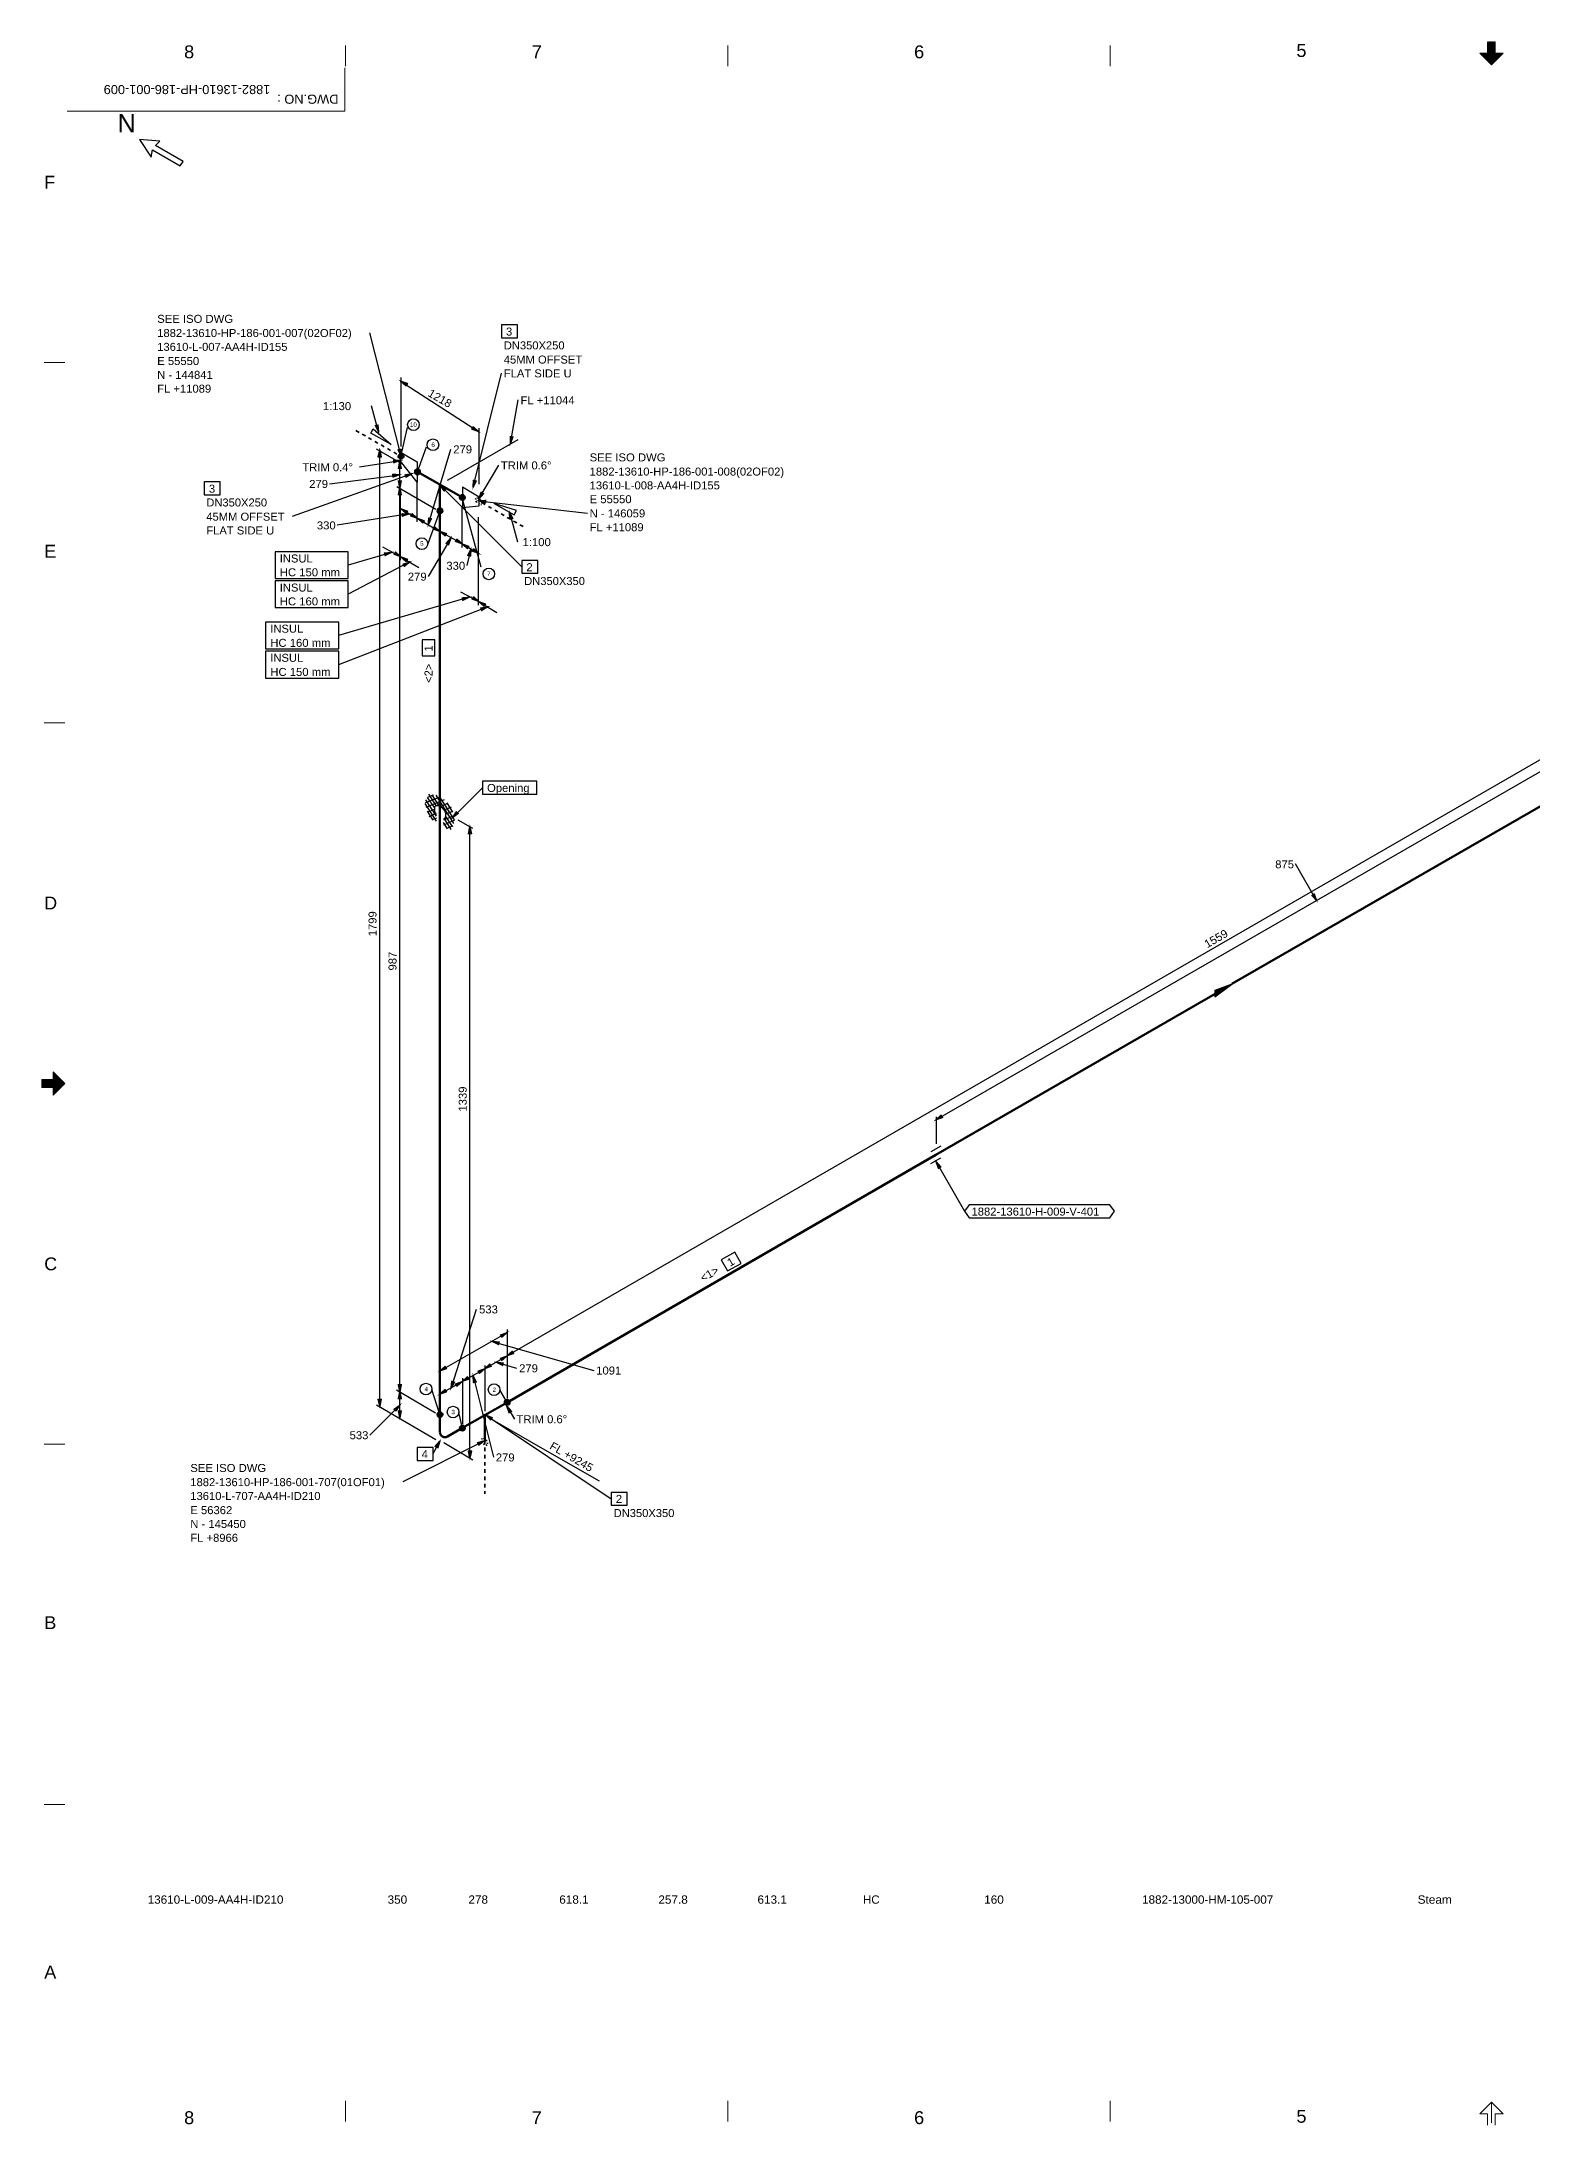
# Model space of a CAD drawing. Header units: inches. Extents: x 18 to 823, y 11 to 584.
# Drawn here: x 18 to 428, y 11 to 584 of the extents above; entities that cross this region are included whole.
import ezdxf
from ezdxf.enums import TextEntityAlignment as Align
from ezdxf.xclip import XClip

# ---------------------------------------------------------------- set-up
doc = ezdxf.new("R2010")
doc.units = ezdxf.units.IN
doc.header["$MEASUREMENT"] = 0
doc.header["$XCLIPFRAME"] = 0
for name, color, linetype in [('1882-13610-HP-186-001-009(01OF01)_MODEL-EMBED 1_DWG$0$Default', 7, 'Continuous'), ('BG 0 -1', 7, 'Continuous'), ('DIMLINES', 7, 'Continuous'), ('DIMTEXT', 7, 'Continuous'), ('FITTINGS', 7, 'Continuous'), ('FRAME', 7, 'Continuous'), ('ISOTEXT', 7, 'Continuous'), ('PIPE', 7, 'Continuous'), ('WELDS', 7, 'Continuous')]:
    doc.layers.add(name, color=color, linetype=linetype)
doc.styles.add('1882-13610-HP-186-001-009(01OF01)_MODEL-EMBED 1_DWG$0$Arial', font='arial.ttf')
doc.styles.add('Arial', font='arial.ttf')

# ---------------------------------------------------------------- blocks, each defined once
blk = doc.blocks.new('1882-13610-HP-186-001-009(01OF01)_MODEL-EMBED 1_DWG')
at = {"layer": '1882-13610-HP-186-001-009(01OF01)_MODEL-EMBED 1_DWG$0$Default', "color": 4, "style": '1882-13610-HP-186-001-009(01OF01)_MODEL-EMBED 1_DWG$0$Arial'}
for s, width, p in [('13610-L-009-AA4H-ID210', 1.002891, (0.84302, -0.115628)), ('350', 1.008516, (3.43979, -0.115628)), ('278', 1.008516, (4.31479, -0.115628)), ('618.1 ', 1.008516, (5.29826, -0.115628)), ('257.8 ', 1.008516, (6.371177, -0.115628)), ('613.1 ', 1.008516, (7.444094, -0.115628)), ('HC', 0.992063, (8.5857, -0.115628)), ('160', 1.008516, (9.898125, -0.115628)), ('1882-13000-HM-105-007', 1.00296, (11.607138, -0.115628)), ('Steam', 1.013128, (14.590457, -0.115628))]:
    blk.add_text(s, height=0.090278, dxfattribs=dict(at, width=width)).set_placement(p, align=Align.TOP_LEFT)

msp = doc.modelspace()

# ---------------------------------------------------------------- hatches: boundary and pattern name
at = {"layer": 'DIMLINES', "linetype": 'Continuous'}
for points in [[(118.68, 489.96), (116.84, 490.6), (118.28, 489.32)], [(136.44, 477.32), (138.28, 476.68), (136.84, 477.96)], [(111.48, 469.72), (111.08, 471.64), (110.68, 469.72)], [(114.76, 464.2), (116.6, 464.84), (114.68, 465)], [(117, 466.52), (116.6, 468.44), (116.2, 466.52)], [(116.2, 463.16), (116.6, 461.24), (117, 463.16)], [(117, 459.32), (116.6, 461.24), (116.2, 459.32)], [(118.76, 454.84), (116.92, 455.48), (118.36, 454.2)], [(117.32, 453.4), (119.16, 454.04), (117.24, 454.12)], [(119.64, 453.48), (121.48, 452.84), (120.04, 454.12)], [(123.32, 452.2), (121.48, 452.84), (122.92, 451.56)], [(124.6, 452.92), (124.44, 451), (125.32, 452.76)], [(125.8, 449.88), (127.64, 449.24), (126.2, 450.52)], [(129.4, 448.68), (127.56, 449.32), (129, 448.04)], [(129.96, 445.56), (130.6, 447.4), (129.32, 445.96)], [(131.96, 446.44), (133.8, 445.8), (132.36, 447.08)], [(112.6, 442.6), (114.36, 443.48), (112.44, 443.32)], [(115.08, 442.92), (116.92, 442.28), (115.48, 443.56)], [(118.68, 441.64), (116.84, 442.28), (118.28, 441)], [(135.56, 445.16), (133.72, 445.8), (135.16, 444.52)], [(136.04, 442.44), (136.12, 444.36), (135.32, 442.6)], [(136.52, 443.8), (138.36, 443.16), (136.92, 444.44)], [(117.88, 439.64), (119.4, 440.84), (117.56, 440.28)], [(133.96, 430.28), (135.72, 431.16), (133.8, 431)], [(136.52, 430.6), (138.36, 429.96), (136.92, 431.24)], [(140.12, 429.32), (138.28, 429.96), (139.72, 428.68)], [(139.16, 427.48), (140.84, 428.52), (138.92, 428.2)], [(136.28, 366.12), (135.88, 368.04), (135.48, 366.12)], [(367.4, 349.16), (368.68, 347.72), (368.04, 349.56)], [(265.4, 288.68), (263.96, 287.4), (265.8, 288.04)], [(143.88, 226.36), (141.96, 226.52), (143.72, 225.64)], [(144.68, 227.64), (146.12, 228.92), (144.28, 228.28)], [(147.48, 223.8), (146.04, 222.52), (147.88, 223.16)], [(129, 219.64), (127.56, 218.36), (129.4, 219)], [(138.52, 217.72), (139.96, 219), (138.12, 218.36)], [(141.32, 220.28), (139.88, 219), (141.72, 219.64)], [(145, 220.6), (143.08, 220.76), (144.84, 219.88)], [(144.68, 221.24), (146.12, 222.52), (144.28, 221.88)], [(116.2, 214.6), (116.6, 212.68), (117, 214.6)], [(117, 210.76), (116.6, 212.68), (116.2, 210.76)], [(129, 213.24), (127.56, 211.96), (129.4, 212.6)], [(130.92, 215.56), (130.68, 213.64), (131.64, 215.32)], [(132.36, 214.2), (133.8, 215.48), (131.96, 214.84)], [(135.16, 216.76), (133.72, 215.48), (135.56, 216.12)], [(137.56, 215.32), (136.76, 217.08), (136.84, 215.16)], [(110.68, 210.6), (111.08, 208.68), (111.48, 210.6)], [(115.48, 207.4), (116.6, 209), (115, 207.88)], [(116.2, 207.4), (116.6, 205.48), (117, 207.4)], [(135.48, 196.36), (135.88, 194.44), (136.28, 196.36)]]:
    msp.add_hatch(color=2, dxfattribs=at).paths.add_polyline_path(points)
at = {"layer": 'ISOTEXT', "linetype": 'Continuous'}
for points in [[(109.88, 478.36), (110.76, 476.6), (110.6, 478.52)], [(116.12, 471.72), (117, 469.96), (116.92, 471.88)], [(147, 475.32), (147, 473.4), (147.72, 475.24)], [(115, 468.12), (116.84, 468.76), (114.92, 468.84)], [(118.36, 464.12), (120.04, 465.16), (118.12, 464.84)], [(129.32, 460.84), (127.72, 461.96), (128.84, 460.36)], [(136.84, 463.32), (136.76, 461.4), (137.56, 463.16)], [(139, 460.04), (138.36, 458.2), (139.64, 459.64)], [(140.2, 457.8), (138.28, 457.64), (140.12, 457.08)], [(147.64, 452.76), (146.76, 454.52), (146.84, 452.6)], [(132.2, 372.12), (131.08, 370.52), (132.68, 371.64)], [(265.32, 274.44), (264.04, 275.88), (264.68, 274.04)], [(142.04, 205.56), (140.2, 206.28), (141.56, 204.92)], [(147.32, 207.24), (146.04, 208.68), (146.68, 206.84)], [(127.08, 197.24), (127.64, 199.08), (126.36, 197.56)], [(138.36, 197.96), (139.88, 199.16), (137.96, 198.68)]]:
    msp.add_hatch(color=2, dxfattribs=at).paths.add_polyline_path(points)
at = {"layer": 'WELDS', "linetype": 'Continuous'}
h = msp.add_hatch(color=7, dxfattribs=at)
edge = h.paths.add_edge_path()
edge.add_arc((116.92, 469.88), 0.76, 0, 360)
h = msp.add_hatch(color=7, dxfattribs=at)
edge = h.paths.add_edge_path()
edge.add_arc((121.48, 465.64), 0.76, 0, 360)
h = msp.add_hatch(color=7, dxfattribs=at)
edge = h.paths.add_edge_path()
edge.add_arc((133.8, 458.6), 0.76, 0, 360)
h = msp.add_hatch(color=7, dxfattribs=at)
edge = h.paths.add_edge_path()
edge.add_arc((127.64, 454.92), 0.76, 0, 360)
h = msp.add_hatch(color=7, dxfattribs=at)
edge = h.paths.add_edge_path()
edge.add_arc((127.64, 206.36), 0.76, 0, 360)
h = msp.add_hatch(color=7, dxfattribs=at)
edge = h.paths.add_edge_path()
edge.add_arc((146.12, 209.72), 0.76, 0, 360)
h = msp.add_hatch(color=7, dxfattribs=at)
edge = h.paths.add_edge_path()
edge.add_arc((133.8, 202.68), 0.76, 0, 360)

# ---------------------------------------------------------------- linework, layer by layer
at = {"layer": 'BG 0 -1', "color": 7, "linetype": 'Continuous', "lineweight": 9}
for p, q in [((101.7, 577.17), (101.7, 582.83)), ((206.83, 577.17), (206.83, 582.83)), ((311.95, 577.17), (311.95, 582.83)), ((413.57, 580.74), (415.69, 580.74)), ((416.76, 577.55), (413.57, 580.74)), ((413.59, 580.74), (416.76, 577.56)), ((413.71, 580.74), (416.83, 577.62)), ((413.84, 580.74), (416.89, 577.68)), ((413.96, 580.74), (416.95, 577.75)), ((414.09, 580.74), (417.01, 577.81)), ((414.21, 580.74), (417.08, 577.87)), ((414.34, 580.74), (417.14, 577.93)), ((414.46, 580.74), (417.2, 578)), ((414.59, 580.74), (417.26, 578.06)), ((414.71, 580.74), (417.33, 578.12)), ((414.84, 580.74), (417.39, 578.18)), ((414.96, 580.74), (417.45, 578.25)), ((415.09, 580.74), (417.51, 578.31)), ((415.21, 580.74), (417.58, 578.37)), ((415.34, 580.74), (417.64, 578.44)), ((415.46, 580.74), (417.7, 578.5)), ((415.59, 580.74), (417.76, 578.56)), ((415.69, 580.74), (415.69, 583.92)), ((415.69, 583.88), (417.82, 581.76)), ((415.69, 583.75), (417.82, 581.63)), ((415.69, 583.63), (417.82, 581.51)), ((415.69, 583.5), (417.82, 581.38)), ((415.69, 583.38), (417.82, 581.26)), ((415.69, 583.25), (417.82, 581.13)), ((415.69, 583.13), (417.82, 581.01)), ((415.69, 583), (417.82, 580.88)), ((415.69, 582.88), (417.82, 580.76)), ((415.69, 582.75), (418.83, 579.62)), ((415.69, 582.63), (418.76, 579.56)), ((415.69, 582.5), (418.7, 579.5)), ((415.69, 582.38), (418.64, 579.44)), ((415.69, 582.25), (418.58, 579.37)), ((415.69, 582.13), (418.51, 579.31)), ((415.69, 582), (418.45, 579.25)), ((415.69, 581.88), (418.39, 579.19)), ((415.69, 581.75), (418.33, 579.12)), ((415.69, 581.63), (418.26, 579.06)), ((415.69, 581.5), (418.2, 579)), ((415.69, 581.38), (418.14, 578.94)), ((415.69, 581.25), (418.08, 578.87)), ((415.69, 581.13), (418.01, 578.81)), ((415.69, 581), (417.95, 578.75)), ((415.69, 580.88), (417.89, 578.69)), ((415.69, 580.75), (417.83, 578.62)), ((415.78, 583.92), (417.82, 581.88)), ((415.91, 583.92), (417.82, 582.01)), ((416.03, 583.92), (417.82, 582.13)), ((416.16, 583.92), (417.82, 582.26)), ((416.28, 583.92), (417.82, 582.38)), ((416.41, 583.92), (417.82, 582.51)), ((416.53, 583.92), (417.82, 582.63)), ((416.66, 583.92), (417.82, 582.76)), ((416.76, 577.56), (416.76, 583.22)), ((419.94, 580.74), (416.76, 577.55)), ((416.78, 583.92), (417.82, 582.88)), ((416.91, 583.92), (417.82, 583.01)), ((417.03, 583.92), (417.82, 583.13)), ((417.16, 583.92), (417.82, 583.26)), ((417.28, 583.92), (417.82, 583.38)), ((417.41, 583.92), (417.82, 583.51)), ((417.53, 583.92), (417.82, 583.63)), ((417.66, 583.92), (417.82, 583.76)), ((417.78, 583.92), (417.82, 583.88)), ((417.82, 580.74), (417.82, 583.92)), ((417.82, 580.74), (419.94, 580.74)), ((417.84, 580.74), (418.89, 579.69)), ((417.96, 580.74), (418.95, 579.75)), ((418.09, 580.74), (419.01, 579.81)), ((418.21, 580.74), (419.08, 579.87)), ((418.34, 580.74), (419.14, 579.94)), ((418.46, 580.74), (419.2, 580)), ((418.59, 580.74), (419.26, 580.06)), ((418.71, 580.74), (419.33, 580.12)), ((418.84, 580.74), (419.39, 580.19)), ((418.96, 580.74), (419.45, 580.25)), ((419.09, 580.74), (419.51, 580.31)), ((419.21, 580.74), (419.58, 580.37)), ((419.34, 580.74), (419.64, 580.44)), ((419.46, 580.74), (419.7, 580.5)), ((419.59, 580.74), (419.76, 580.56)), ((419.71, 580.74), (419.83, 580.62)), ((419.84, 580.74), (419.89, 580.69)), ((101.53, 564.78), (101.53, 576.75)), ((101.53, 564.78), (25.11, 564.78)), ((24.49, 495.71), (18.83, 495.71)), ((24.49, 396.57), (18.83, 396.57)), ((18.14, 296.95), (19.67, 298.49)), ((18.14, 296.83), (19.8, 298.49)), ((18.14, 296.7), (19.92, 298.49)), ((18.14, 296.58), (20.05, 298.49)), ((18.14, 296.45), (20.17, 298.49)), ((18.14, 298.49), (18.14, 296.37)), ((18.14, 298.45), (18.17, 298.49)), ((18.14, 298.33), (18.3, 298.49)), ((18.14, 298.2), (18.42, 298.49)), ((18.14, 298.08), (18.55, 298.49)), ((18.14, 297.95), (18.67, 298.49)), ((18.14, 297.83), (18.8, 298.49)), ((18.14, 297.7), (18.92, 298.49)), ((18.14, 297.58), (19.05, 298.49)), ((18.14, 297.45), (19.17, 298.49)), ((18.14, 297.33), (19.3, 298.49)), ((18.14, 297.2), (19.42, 298.49)), ((18.14, 297.08), (19.55, 298.49)), ((21.32, 298.49), (18.14, 298.49)), ((18.17, 296.37), (20.3, 298.49)), ((18.3, 296.37), (20.42, 298.49)), ((18.42, 296.37), (20.55, 298.49)), ((18.55, 296.37), (20.67, 298.49)), ((18.67, 296.37), (20.8, 298.49)), ((18.8, 296.37), (20.92, 298.49)), ((18.93, 296.37), (21.05, 298.49)), ((19.05, 296.37), (21.17, 298.49)), ((19.18, 296.37), (21.3, 298.49)), ((19.3, 296.37), (22.43, 299.5)), ((19.43, 296.37), (22.49, 299.43)), ((19.55, 296.37), (22.56, 299.37)), ((19.68, 296.37), (22.62, 299.31)), ((19.8, 296.37), (22.68, 299.25)), ((19.93, 296.37), (22.74, 299.18)), ((20.05, 296.37), (22.81, 299.12)), ((20.18, 296.37), (22.87, 299.06)), ((20.3, 296.37), (22.93, 299)), ((20.43, 296.37), (22.99, 298.93)), ((20.55, 296.37), (23.06, 298.87)), ((20.68, 296.37), (23.12, 298.81)), ((20.8, 296.37), (23.18, 298.75)), ((20.93, 296.37), (23.24, 298.68)), ((21.05, 296.37), (23.31, 298.62)), ((21.18, 296.37), (23.37, 298.56)), ((21.3, 296.37), (23.43, 298.5)), ((21.32, 300.61), (24.5, 297.43)), ((21.32, 298.49), (21.32, 300.61)), ((21.32, 300.51), (21.37, 300.56)), ((21.32, 300.39), (21.43, 300.5)), ((21.32, 300.26), (21.49, 300.43)), ((21.32, 300.14), (21.56, 300.37)), ((21.32, 300.01), (21.62, 300.31)), ((21.32, 299.89), (21.68, 300.25)), ((21.32, 299.76), (21.74, 300.18)), ((21.32, 299.63), (21.81, 300.12)), ((21.32, 299.51), (21.87, 300.06)), ((21.32, 299.38), (21.93, 300)), ((21.32, 299.26), (21.99, 299.93)), ((21.32, 299.13), (22.06, 299.87)), ((21.32, 299.01), (22.12, 299.81)), ((21.32, 298.88), (22.18, 299.75)), ((21.32, 298.76), (22.24, 299.68)), ((21.32, 298.63), (22.31, 299.62)), ((21.32, 298.51), (22.37, 299.56)), ((21.32, 296.26), (23.49, 298.43)), ((21.32, 296.13), (23.56, 298.37)), ((21.32, 296.01), (23.62, 298.31)), ((21.32, 295.88), (23.68, 298.25)), ((21.32, 295.76), (23.74, 298.18)), ((21.32, 295.63), (23.81, 298.12)), ((21.32, 295.51), (23.87, 298.06)), ((21.32, 295.38), (23.93, 298)), ((21.32, 296.37), (18.14, 296.37)), ((21.32, 295.26), (23.99, 297.93)), ((21.32, 295.13), (24.06, 297.87)), ((21.32, 295.01), (24.12, 297.81)), ((21.32, 294.88), (24.18, 297.75)), ((21.32, 294.76), (24.24, 297.68)), ((21.32, 294.63), (24.31, 297.62)), ((21.32, 294.51), (24.37, 297.56)), ((21.32, 294.38), (24.43, 297.5)), ((21.32, 294.26), (24.49, 297.43)), ((24.5, 297.43), (21.32, 294.24)), ((21.32, 294.24), (21.32, 296.37)), ((24.49, 198.28), (18.83, 198.28)), ((24.49, 99.14), (18.83, 99.14)), ((101.7, 17.68), (101.7, 12.02)), ((206.83, 17.68), (206.83, 12.02)), ((311.95, 17.68), (311.95, 12.02)), ((416.76, 17.3), (413.57, 14.12)), ((419.94, 14.12), (416.76, 17.3)), ((416.76, 17.29), (416.76, 11.64)), ((413.57, 14.12), (415.69, 14.12)), ((415.69, 14.12), (415.69, 10.94)), ((417.82, 14.12), (419.94, 14.12)), ((417.82, 14.12), (417.82, 10.94))]:
    msp.add_line(p, q, dxfattribs=at)
at = {"layer": 'DIMLINES', "color": 2, "linetype": 'Continuous', "lineweight": 30}
for p, q in [((116.84, 490.6), (118.68, 489.96)), ((118.28, 489.32), (116.84, 490.6)), ((116.84, 490.6), (138.28, 476.68)), ((116.92, 491.56), (116.92, 472.6)), ((118.68, 489.96), (118.28, 489.32)), ((136.44, 477.32), (136.84, 477.96)), ((138.28, 476.68), (136.44, 477.32)), ((136.84, 477.96), (138.28, 476.68)), ((138.36, 477.64), (138.36, 462.28)), ((110.12, 471.96), (117.48, 467.72)), ((110.68, 469.72), (111.08, 471.64)), ((111.08, 471.64), (111.48, 469.72)), ((111.08, 208.68), (111.08, 471.64)), ((131.4, 464.28), (149.16, 474.52)), ((111.48, 469.72), (110.68, 469.72)), ((114.76, 464.2), (114.68, 465)), ((114.68, 465), (116.6, 464.84)), ((116.6, 464.84), (114.76, 464.2)), ((116.2, 466.52), (116.6, 468.44)), ((117, 466.52), (116.2, 466.52)), ((116.6, 468.44), (117, 466.52)), ((116.6, 461.24), (116.6, 468.44)), ((129.72, 463.32), (131.4, 464.28)), ((115.8, 461.64), (126.52, 455.32)), ((116.6, 461.24), (116.2, 463.16)), ((116.2, 463.16), (117, 463.16)), ((116.2, 459.32), (116.6, 461.24)), ((117, 459.32), (116.2, 459.32)), ((117, 463.16), (116.6, 461.24)), ((116.6, 461.24), (117, 459.32)), ((116.6, 212.68), (116.6, 461.24)), ((116.84, 441.32), (116.84, 459.88)), ((121.4, 451.88), (121.4, 463.24)), ((119.16, 454.04), (99.4, 451)), ((116.92, 455.48), (118.76, 454.84)), ((118.36, 454.2), (116.92, 455.48)), ((116.92, 455.48), (121.48, 452.84)), ((117.32, 453.4), (117.24, 454.12)), ((117.24, 454.12), (119.16, 454.04)), ((119.16, 454.04), (117.32, 453.4)), ((118.76, 454.84), (118.36, 454.2)), ((119.64, 453.48), (120.04, 454.12)), ((121.48, 452.84), (119.64, 453.48)), ((120.04, 454.12), (121.48, 452.84)), ((121.48, 452.84), (123.32, 452.2)), ((122.92, 451.56), (121.48, 452.84)), ((121.48, 452.84), (127.64, 449.24)), ((124.44, 451), (124.6, 452.92)), ((125.32, 452.76), (124.44, 451)), ((124.6, 452.92), (125.32, 452.76)), ((133.72, 444.84), (133.72, 455.88)), ((138.28, 429), (138.28, 453.16)), ((123.32, 452.2), (122.92, 451.56)), ((130.6, 447.4), (124.36, 436.84)), ((125.8, 449.88), (126.2, 450.52)), ((127.64, 449.24), (125.8, 449.88)), ((126.2, 450.52), (127.64, 449.24)), ((127.56, 449.32), (129.4, 448.68)), ((129, 448.04), (127.56, 449.32)), ((127.56, 449.32), (133.8, 445.8)), ((127.64, 448.36), (127.64, 450.28)), ((127.64, 448.36), (127.64, 450.28)), ((129.4, 448.68), (129, 448.04)), ((129.32, 445.96), (130.6, 447.4)), ((130.6, 447.4), (129.96, 445.56)), ((131.96, 446.44), (132.36, 447.08)), ((132.36, 447.08), (133.8, 445.8)), ((146.04, 222.52), (536.12, 447.64)), ((102.44, 443.64), (82.36, 443.64)), ((82.36, 443.64), (82.36, 436.28)), ((114.36, 443.48), (102.36, 439.96)), ((102.44, 436.28), (102.44, 443.64)), ((111.88, 445), (116.92, 442.28)), ((112.44, 443.32), (114.36, 443.48)), ((112.6, 442.6), (112.44, 443.32)), ((114.36, 443.48), (112.6, 442.6)), ((115.08, 442.92), (115.48, 443.56)), ((116.92, 442.28), (115.08, 442.92)), ((115.48, 443.56), (116.92, 442.28)), ((116.84, 442.28), (118.68, 441.64)), ((118.28, 441), (116.84, 442.28)), ((116.84, 442.28), (121.88, 439.32)), ((118.68, 441.64), (118.28, 441)), ((129.96, 445.56), (129.32, 445.96)), ((133.8, 445.8), (131.96, 446.44)), ((133.72, 445.8), (135.56, 445.16)), ((135.16, 444.52), (133.72, 445.8)), ((133.72, 445.8), (138.36, 443.16)), ((136.12, 444.36), (135, 439.88)), ((135.56, 445.16), (135.16, 444.52)), ((135.32, 442.6), (136.12, 444.36)), ((136.04, 442.44), (135.32, 442.6)), ((136.12, 444.36), (136.04, 442.44)), ((136.52, 443.8), (136.92, 444.44)), ((138.36, 443.16), (136.52, 443.8)), ((136.92, 444.44), (138.36, 443.16)), ((82.36, 436.28), (102.44, 436.28)), ((102.44, 435.64), (82.36, 435.64)), ((82.36, 435.64), (82.36, 428.28)), ((119.4, 440.84), (102.36, 431.96)), ((102.44, 428.28), (102.44, 435.64)), ((117.56, 440.28), (119.4, 440.84)), ((117.88, 439.64), (117.56, 440.28)), ((119.4, 440.84), (117.88, 439.64)), ((135.72, 431.16), (99.72, 420.6)), ((133.32, 432.6), (138.36, 429.96)), ((133.8, 431), (135.72, 431.16)), ((133.96, 430.28), (133.8, 431)), ((135.72, 431.16), (133.96, 430.28)), ((136.52, 430.6), (136.92, 431.24)), ((138.36, 429.96), (136.52, 430.6)), ((136.92, 431.24), (138.36, 429.96)), ((138.28, 429.96), (140.12, 429.32)), ((139.72, 428.68), (138.28, 429.96)), ((138.28, 429.96), (143.32, 426.92)), ((99.8, 424.28), (79.72, 424.28)), ((79.72, 424.28), (79.72, 416.92)), ((82.36, 428.28), (102.44, 428.28)), ((140.84, 428.52), (99.72, 412.6)), ((99.8, 416.92), (99.8, 424.28)), ((138.92, 428.2), (140.84, 428.52)), ((139.16, 427.48), (138.92, 428.2)), ((140.84, 428.52), (139.16, 427.48)), ((140.12, 429.32), (139.72, 428.68)), ((79.72, 416.92), (99.8, 416.92)), ((99.8, 416.28), (79.72, 416.28)), ((79.72, 416.28), (79.72, 408.92)), ((99.8, 408.92), (99.8, 416.28)), ((79.72, 408.92), (99.8, 408.92)), ((263.96, 287.4), (473.56, 408.28)), ((136.68, 367.56), (132.68, 369.88)), ((135.48, 366.12), (135.88, 368.04)), ((135.88, 368.04), (136.28, 366.12)), ((135.88, 194.44), (135.88, 368.04)), ((136.28, 366.12), (135.48, 366.12)), ((368.68, 347.72), (362.84, 357.8)), ((367.4, 349.16), (368.04, 349.56)), ((368.04, 349.56), (368.68, 347.72)), ((368.68, 347.72), (367.4, 349.16)), ((263.96, 287.4), (265.4, 288.68)), ((265.8, 288.04), (263.96, 287.4)), ((264.04, 288.28), (264.04, 280.84)), ((265.4, 288.68), (265.8, 288.04)), ((130.68, 213.64), (137.72, 235.4)), ((146.12, 229.8), (146.12, 210.84)), ((127.56, 218.36), (146.12, 228.92)), ((141.96, 226.52), (143.88, 226.36)), ((143.72, 225.64), (141.96, 226.52)), ((141.96, 226.52), (169.96, 218.52)), ((143.88, 226.36), (143.72, 225.64)), ((144.28, 228.28), (146.12, 228.92)), ((144.68, 227.64), (144.28, 228.28)), ((146.12, 228.92), (144.68, 227.64)), ((146.04, 222.52), (147.48, 223.8)), ((147.48, 223.8), (147.88, 223.16)), ((127.56, 218.36), (129, 219.64)), ((129.4, 219), (127.56, 218.36)), ((127.64, 219.32), (127.64, 217.4)), ((129, 219.64), (129.4, 219)), ((133.72, 215.48), (139.96, 219)), ((138.12, 218.36), (139.96, 219)), ((138.52, 217.72), (138.12, 218.36)), ((139.96, 219), (138.52, 217.72)), ((139.88, 219), (146.12, 222.52)), ((139.88, 219), (141.32, 220.28)), ((141.72, 219.64), (139.88, 219)), ((139.96, 219.88), (139.96, 207.32)), ((141.32, 220.28), (141.72, 219.64)), ((143.08, 220.76), (145, 220.6)), ((144.84, 219.88), (143.08, 220.76)), ((143.08, 220.76), (148.68, 219.16)), ((144.28, 221.88), (146.12, 222.52)), ((144.68, 221.24), (144.28, 221.88)), ((146.12, 222.52), (144.68, 221.24)), ((145, 220.6), (144.84, 219.88)), ((147.88, 223.16), (146.04, 222.52)), ((115.72, 213.16), (126.44, 206.84)), ((116.6, 212.68), (116.2, 214.6)), ((116.2, 214.6), (117, 214.6)), ((116.2, 210.76), (116.6, 212.68)), ((117, 214.6), (116.6, 212.68)), ((116.6, 212.68), (117, 210.76)), ((116.6, 205.48), (116.6, 212.68)), ((127.56, 211.96), (133.8, 215.48)), ((127.56, 211.96), (129, 213.24)), ((129.4, 212.6), (127.56, 211.96)), ((127.64, 212.92), (127.64, 211)), ((129, 213.24), (129.4, 212.6)), ((130.68, 213.64), (130.92, 215.56)), ((131.64, 215.32), (130.68, 213.64)), ((130.92, 215.56), (131.64, 215.32)), ((131.96, 214.84), (133.8, 215.48)), ((132.36, 214.2), (131.96, 214.84)), ((133.8, 215.48), (132.36, 214.2)), ((133.72, 215.48), (135.16, 216.76)), ((135.56, 216.12), (133.72, 215.48)), ((133.8, 216.36), (133.8, 203.8)), ((135.16, 216.76), (135.56, 216.12)), ((136.76, 217.08), (137.56, 215.32)), ((136.84, 215.16), (136.76, 217.08)), ((136.76, 217.08), (142.36, 194.68)), ((137.56, 215.32), (136.84, 215.16)), ((116.6, 209), (108.36, 200.76)), ((110.2, 209.08), (126.52, 199.56)), ((111.08, 208.68), (110.68, 210.6)), ((110.68, 210.6), (111.48, 210.6)), ((111.48, 210.6), (111.08, 208.68)), ((115, 207.88), (116.6, 209)), ((115.48, 207.4), (115, 207.88)), ((116.6, 209), (115.48, 207.4)), ((117, 210.76), (116.2, 210.76)), ((116.6, 205.48), (116.2, 207.4)), ((116.2, 207.4), (117, 207.4)), ((117, 207.4), (116.6, 205.48)), ((142.04, 205), (155.24, 197.4)), ((136.68, 193.88), (128.68, 198.6)), ((135.88, 194.44), (135.48, 196.36)), ((135.48, 196.36), (136.28, 196.36)), ((136.28, 196.36), (135.88, 194.44)), ((155.24, 197.4), (171.4, 188.12))]:
    msp.add_line(p, q, dxfattribs=at)
at = {"layer": 'DIMLINES', "color": 2, "linetype": 'Continuous', "lineweight": 30, "const_width": 0.3}
for points in [[(118.68, 489.96), (116.84, 490.6), (118.28, 489.32)], [(136.44, 477.32), (138.28, 476.68), (136.84, 477.96)], [(111.48, 469.72), (111.08, 471.64), (110.68, 469.72)], [(114.76, 464.2), (116.6, 464.84), (114.68, 465)], [(117, 466.52), (116.6, 468.44), (116.2, 466.52)], [(116.2, 463.16), (116.6, 461.24), (117, 463.16)], [(117, 459.32), (116.6, 461.24), (116.2, 459.32)], [(118.76, 454.84), (116.92, 455.48), (118.36, 454.2)], [(117.32, 453.4), (119.16, 454.04), (117.24, 454.12)], [(119.64, 453.48), (121.48, 452.84), (120.04, 454.12)], [(123.32, 452.2), (121.48, 452.84), (122.92, 451.56)], [(124.6, 452.92), (124.44, 451), (125.32, 452.76)], [(125.8, 449.88), (127.64, 449.24), (126.2, 450.52)], [(129.4, 448.68), (127.56, 449.32), (129, 448.04)], [(129.96, 445.56), (130.6, 447.4), (129.32, 445.96)], [(131.96, 446.44), (133.8, 445.8), (132.36, 447.08)], [(112.6, 442.6), (114.36, 443.48), (112.44, 443.32)], [(115.08, 442.92), (116.92, 442.28), (115.48, 443.56)], [(118.68, 441.64), (116.84, 442.28), (118.28, 441)], [(117.88, 439.64), (119.4, 440.84), (117.56, 440.28)], [(135.56, 445.16), (133.72, 445.8), (135.16, 444.52)], [(136.04, 442.44), (136.12, 444.36), (135.32, 442.6)], [(136.52, 443.8), (138.36, 443.16), (136.92, 444.44)], [(133.96, 430.28), (135.72, 431.16), (133.8, 431)], [(136.52, 430.6), (138.36, 429.96), (136.92, 431.24)], [(140.12, 429.32), (138.28, 429.96), (139.72, 428.68)], [(139.16, 427.48), (140.84, 428.52), (138.92, 428.2)], [(136.28, 366.12), (135.88, 368.04), (135.48, 366.12)], [(367.4, 349.16), (368.68, 347.72), (368.04, 349.56)], [(265.4, 288.68), (263.96, 287.4), (265.8, 288.04)], [(144.68, 227.64), (146.12, 228.92), (144.28, 228.28)], [(143.88, 226.36), (141.96, 226.52), (143.72, 225.64)], [(147.48, 223.8), (146.04, 222.52), (147.88, 223.16)], [(129, 219.64), (127.56, 218.36), (129.4, 219)], [(137.56, 215.32), (136.76, 217.08), (136.84, 215.16)], [(138.52, 217.72), (139.96, 219), (138.12, 218.36)], [(141.32, 220.28), (139.88, 219), (141.72, 219.64)], [(145, 220.6), (143.08, 220.76), (144.84, 219.88)], [(144.68, 221.24), (146.12, 222.52), (144.28, 221.88)], [(116.2, 214.6), (116.6, 212.68), (117, 214.6)], [(117, 210.76), (116.6, 212.68), (116.2, 210.76)], [(129, 213.24), (127.56, 211.96), (129.4, 212.6)], [(130.92, 215.56), (130.68, 213.64), (131.64, 215.32)], [(132.36, 214.2), (133.8, 215.48), (131.96, 214.84)], [(135.16, 216.76), (133.72, 215.48), (135.56, 216.12)], [(110.68, 210.6), (111.08, 208.68), (111.48, 210.6)], [(115.48, 207.4), (116.6, 209), (115, 207.88)], [(116.2, 207.4), (116.6, 205.48), (117, 207.4)], [(135.48, 196.36), (135.88, 194.44), (136.28, 196.36)]]:
    msp.add_lwpolyline(points, close=True, dxfattribs=at)
at = {"layer": 'FITTINGS', "color": 7, "linetype": 'Continuous', "lineweight": 30}
for p, q in [((345.4, 324.7), (340.7, 323)), ((340.7, 321.3), (345.4, 324.7)), ((345.4, 324.7), (340.7, 322.9)), ((340.7, 321.3), (345, 324.5)), ((345, 324.5), (340.7, 322.7)), ((340.7, 321.4), (344.6, 324.2)), ((344.6, 324.2), (340.7, 322.6)), ((340.7, 321.5), (344.1, 324)), ((344.1, 324), (340.7, 322.6)), ((340.7, 321.7), (343.6, 323.8)), ((343.6, 323.8), (340.7, 322.4)), ((340.7, 321.8), (343.2, 323.4)), ((343.2, 323.4), (340.7, 322.3)), ((340.7, 321.9), (342.8, 323.2)), ((342.8, 323.2), (340.7, 322.2)), ((340.7, 323), (340.7, 321.3)), ((340.7, 322), (342.3, 323)), ((342.3, 323), (340.7, 322.1)), ((340.7, 322.9), (340.7, 321.3)), ((340.7, 322.7), (340.7, 321.4)), ((340.7, 322.6), (340.7, 321.5)), ((340.7, 322.6), (340.7, 321.7)), ((340.7, 322.4), (340.7, 321.8)), ((340.7, 322.3), (340.7, 321.9)), ((340.7, 322.2), (340.7, 322))]:
    msp.add_line(p, q, dxfattribs=at)
at = {"layer": 'FRAME', "color": 2, "linetype": 'Continuous', "lineweight": 30}
for p, q in [((45, 557), (48.2, 552.2)), ((50.6, 556.6), (45, 557)), ((49.4, 555.4), (50.6, 556.6)), ((48.2, 552.2), (48.6, 554.2)), ((48.6, 554.2), (56.2, 549.8)), ((57, 551), (49.4, 555.4)), ((56.2, 549.8), (57, 551)), ((108.68, 476.28), (109.32, 477.48)), ((114.2, 473.16), (108.68, 476.28)), ((109.32, 477.48), (114.2, 473.16)), ((142.52, 456.92), (148.04, 453.8)), ((148.68, 455), (142.52, 456.92)), ((148.04, 453.8), (148.68, 455))]:
    msp.add_line(p, q, dxfattribs=at)
at = {"layer": 'ISOTEXT', "color": 2, "linetype": 'Continuous', "lineweight": 30}
for p, q in [((149, 506.04), (144.6, 506.04)), ((144.6, 506.04), (144.6, 502.52)), ((149, 502.52), (149, 506.04)), ((117, 469.96), (108.36, 503.88)), ((144.6, 502.52), (149, 502.52)), ((136.76, 461.4), (144.6, 492.76)), ((110.76, 476.6), (108.84, 483.8)), ((147, 473.4), (149.16, 485.4)), ((109.88, 478.36), (110.6, 478.52)), ((110.76, 476.6), (109.88, 478.36)), ((110.6, 478.52), (110.76, 476.6)), ((116.92, 469.88), (118.68, 477.8)), ((116.12, 471.72), (116.92, 471.88)), ((117, 469.96), (116.12, 471.72)), ((116.92, 471.88), (117, 469.96)), ((121.48, 465.64), (123.96, 472.52)), ((124.44, 451), (130.6, 471.88)), ((147, 473.4), (147, 475.32)), ((147, 475.32), (147.72, 475.24)), ((147.72, 475.24), (147, 473.4)), ((87.08, 453.4), (120.04, 465.16)), ((97.24, 462.36), (116.6, 464.84)), ((105.48, 467), (116.84, 468.76)), ((115, 468.12), (114.92, 468.84)), ((114.92, 468.84), (116.84, 468.76)), ((116.84, 468.76), (115, 468.12)), ((118.12, 464.84), (120.04, 465.16)), ((118.36, 464.12), (118.12, 464.84)), ((120.04, 465.16), (118.36, 464.12)), ((138.36, 458.2), (143.8, 467.48)), ((67.24, 462.84), (62.84, 462.84)), ((62.84, 462.84), (62.84, 459.32)), ((62.84, 459.32), (67.24, 459.32)), ((67.24, 459.32), (67.24, 462.84)), ((127.72, 461.96), (129.32, 460.84)), ((128.84, 460.36), (127.72, 461.96)), ((150.2, 439.48), (127.72, 461.96)), ((129.32, 460.84), (128.84, 460.36)), ((139, 439.4), (133.72, 458.52)), ((136.76, 461.4), (136.84, 463.32)), ((137.56, 463.16), (136.76, 461.4)), ((136.84, 463.32), (137.56, 463.16)), ((138.36, 458.2), (139, 460.04)), ((139.64, 459.64), (138.36, 458.2)), ((139, 460.04), (139.64, 459.64)), ((127.64, 454.92), (124.28, 445.8)), ((138.28, 457.64), (140.2, 457.8)), ((138.28, 457.64), (168.2, 454.28)), ((140.12, 457.08), (138.28, 457.64)), ((140.2, 457.8), (140.12, 457.08)), ((146.76, 454.52), (148.92, 446.36)), ((146.76, 454.52), (147.64, 452.76)), ((146.84, 452.6), (146.76, 454.52)), ((147.64, 452.76), (146.84, 452.6)), ((154.6, 441.24), (150.2, 441.24)), ((150.2, 441.24), (150.2, 437.72)), ((154.6, 437.72), (154.6, 441.24)), ((150.2, 437.72), (154.6, 437.72)), ((126.28, 419.4), (122.76, 419.4)), ((122.76, 419.4), (122.76, 415)), ((126.28, 415), (126.28, 419.4)), ((122.76, 415), (126.28, 415)), ((131.08, 370.52), (139.32, 378.76)), ((154.28, 380.52), (139.32, 380.52)), ((139.32, 380.52), (139.32, 377)), ((154.28, 377), (154.28, 380.52)), ((139.32, 377), (154.28, 377)), ((131.08, 370.52), (132.2, 372.12)), ((132.68, 371.64), (131.08, 370.52)), ((132.2, 372.12), (132.68, 371.64)), ((264.04, 275.88), (271.88, 262.28)), ((264.04, 275.88), (265.32, 274.44)), ((264.68, 274.04), (264.04, 275.88)), ((265.32, 274.44), (264.68, 274.04)), ((273.16, 264.04), (271.88, 262.28)), ((311.8, 264.04), (273.16, 264.04)), ((313.08, 262.28), (311.8, 264.04)), ((271.88, 262.28), (273.16, 260.52)), ((273.16, 260.52), (311.8, 260.52)), ((311.8, 260.52), (313.08, 262.28)), ((208.68, 251), (204.92, 248.92)), ((204.92, 248.92), (206.68, 245.88)), ((206.68, 245.88), (210.44, 247.96)), ((210.44, 247.96), (208.68, 251)), ((127.64, 206.36), (125.4, 213.32)), ((146.12, 209.72), (144.12, 213.16)), ((133.8, 202.68), (132.84, 207)), ((140.2, 206.28), (174.76, 183.24)), ((140.2, 206.28), (142.04, 205.56)), ((141.56, 204.92), (140.2, 206.28)), ((146.04, 208.68), (148.12, 205.16)), ((146.04, 208.68), (147.32, 207.24)), ((146.68, 206.84), (146.04, 208.68)), ((147.32, 207.24), (146.68, 206.84)), ((142.04, 205.56), (141.56, 204.92)), ((139.88, 199.16), (117.4, 187.88)), ((125.8, 197.32), (121.4, 197.32)), ((121.4, 197.32), (121.4, 193.8)), ((127.64, 199.08), (125.72, 195.56)), ((125.8, 193.8), (125.8, 197.32)), ((126.36, 197.56), (127.64, 199.08)), ((127.08, 197.24), (126.36, 197.56)), ((127.64, 199.08), (127.08, 197.24)), ((137.96, 198.68), (139.88, 199.16)), ((138.36, 197.96), (137.96, 198.68)), ((139.88, 199.16), (138.36, 197.96)), ((121.4, 193.8), (125.8, 193.8)), ((179.16, 185), (174.76, 185)), ((174.76, 185), (174.76, 181.48)), ((179.16, 181.48), (179.16, 185)), ((174.76, 181.48), (179.16, 181.48))]:
    msp.add_line(p, q, dxfattribs=at)
at = {"layer": 'ISOTEXT', "color": 2, "linetype": 'Continuous', "lineweight": 30, "const_width": 0.3}
for points in [[(109.88, 478.36), (110.76, 476.6), (110.6, 478.52)], [(116.12, 471.72), (117, 469.96), (116.92, 471.88)], [(147, 475.32), (147, 473.4), (147.72, 475.24)], [(115, 468.12), (116.84, 468.76), (114.92, 468.84)], [(118.36, 464.12), (120.04, 465.16), (118.12, 464.84)], [(129.32, 460.84), (127.72, 461.96), (128.84, 460.36)], [(136.84, 463.32), (136.76, 461.4), (137.56, 463.16)], [(139, 460.04), (138.36, 458.2), (139.64, 459.64)], [(140.2, 457.8), (138.28, 457.64), (140.12, 457.08)], [(147.64, 452.76), (146.76, 454.52), (146.84, 452.6)], [(132.2, 372.12), (131.08, 370.52), (132.68, 371.64)], [(265.32, 274.44), (264.04, 275.88), (264.68, 274.04)], [(142.04, 205.56), (140.2, 206.28), (141.56, 204.92)], [(147.32, 207.24), (146.04, 208.68), (146.68, 206.84)], [(127.08, 197.24), (127.64, 199.08), (126.36, 197.56)], [(138.36, 197.96), (139.88, 199.16), (137.96, 198.68)]]:
    msp.add_lwpolyline(points, close=True, dxfattribs=at)
at = {"layer": 'ISOTEXT', "color": 2, "linetype": 'Continuous', "lineweight": 30}
for centre in [(120.36, 478.6), (125.72, 473.08), (122.68, 445.88), (141.08, 437.56), (123.8, 213.4), (142.52, 213.24), (131.24, 207.08)]:
    msp.add_circle(centre, 1.6, dxfattribs=at)
at = {"layer": 'PIPE', "color": 7, "linetype": 'Continuous', "lineweight": 35}
for p, q in [((105.39, 476.49), (104.52, 476.99)), ((107.13, 475.5), (106.26, 475.99)), ((108.86, 474.5), (108, 475)), ((110.6, 473.51), (109.73, 474)), ((112.33, 472.51), (111.47, 473.01)), ((114.07, 471.52), (113.2, 472.02)), ((115.81, 470.53), (114.94, 471.02)), ((116.9, 469.9), (116.67, 470.03)), ((137.8, 458.5), (138.2, 458.4)), ((137.4, 458), (137.5, 458.3)), ((137.8, 457.2), (137.5, 457.6)), ((138.5, 456.6), (138.2, 456.8)), ((138.5, 458.2), (138.9, 457.8)), ((139.1, 456.6), (138.9, 456.6)), ((139.1, 457.4), (139.2, 457)), ((139.24, 457.11), (140.11, 456.61)), ((140.97, 456.11), (141.84, 455.61)), ((142.7, 455.1), (143.56, 454.6)), ((144.43, 454.1), (145.29, 453.6)), ((146.16, 453.1), (147.02, 452.59)), ((147.89, 452.09), (148.75, 451.59)), ((149.62, 451.09), (150.48, 450.58)), ((139.3, 199.8), (139.1, 199.6)), ((139.1, 199.2), (139.3, 198.8)), ((139.9, 199.8), (139.6, 199.9)), ((139.6, 198.4), (139.9, 198.1)), ((140, 199), (140, 198.34)), ((140, 197.34), (140, 196.34)), ((140, 195.34), (140, 194.34)), ((140.6, 199.1), (140.2, 199.5)), ((140.3, 197.9), (140.6, 198.1)), ((140.7, 198.3), (140.7, 198.6)), ((140, 193.34), (140, 192.34)), ((140, 191.34), (140, 190.34)), ((140, 189.34), (140, 188.34)), ((140, 187.34), (140, 186.34)), ((140, 185.34), (140, 184.6))]:
    msp.add_line(p, q, dxfattribs=at)
at = {"layer": 'PIPE', "color": 7, "linetype": 'Continuous', "lineweight": 50}
for p, q in [((127.6, 462.1), (121.5, 465.6)), ((127.6, 454.9), (127.6, 462.1)), ((127.6, 462.1), (133.8, 458.6)), ((127.6, 372.8), (127.6, 454.9)), ((473.8, 398.8), (345.4, 324.8)), ((127.6, 206.4), (127.6, 372.8)), ((340.8, 322.1), (264, 277.8)), ((264, 277.8), (146.1, 209.7)), ((127.6, 201.6), (127.6, 206.4)), ((146.1, 209.7), (140, 206.2)), ((133.8, 202.7), (129.7, 200.4)), ((140, 206.2), (133.8, 202.7)), ((140, 206.2), (140, 199))]:
    msp.add_line(p, q, dxfattribs=at)
msp.add_arc((129.03, 201.56), 1.39, 180, 299.982, dxfattribs=at)
at = {"layer": 'WELDS', "color": 7, "linetype": 'Continuous', "lineweight": 25}
for p, q in [((116.8, 468.6), (116.8, 471)), ((116.8, 471), (121.4, 468.4)), ((121.4, 462.8), (116.8, 468.6)), ((121.4, 468.4), (121.4, 462.8)), ((133.8, 461.4), (133.8, 455.8)), ((138.4, 458.7), (133.8, 461.4)), ((138.4, 456.3), (138.4, 458.7)), ((133.8, 455.8), (138.4, 456.3)), ((127.6, 376.2), (123.6, 374.6)), ((126.7, 369.6), (123.6, 374.4)), ((126.7, 370.9), (123.8, 375.4)), ((128.8, 375.4), (123.8, 373.3)), ((125.8, 376.7), (124.2, 376.1)), ((126.1, 373.3), (124.2, 376.1)), ((126.1, 372.8), (124.2, 372)), ((126.6, 373.9), (124.6, 377)), ((127.4, 373.8), (125.5, 376.8)), ((126.2, 373.5), (126.3, 373.8)), ((126.2, 373), (126.2, 373.5)), ((126.2, 372.5), (126.2, 373)), ((126.3, 371.9), (126.2, 372.5)), ((126.3, 373.8), (126.7, 373.9)), ((131.5, 368.9), (126.6, 376.7)), ((126.7, 373.9), (127.1, 373.9)), ((127.1, 373.9), (127.6, 373.8)), ((127.6, 373.8), (128.2, 373.3)), ((131.6, 369.9), (127.7, 376.1)), ((129.7, 374.4), (127.9, 373.6)), ((128.2, 373.3), (128.6, 372.8)), ((128.6, 372.8), (129, 372.3)), ((130.7, 373.4), (128.8, 372.6)), ((131.2, 372), (129.6, 374.6)), ((125.8, 369.8), (124.2, 372.3)), ((126.6, 371.7), (124.6, 370.8)), ((126.7, 370.4), (125.5, 369.9)), ((126.7, 371.4), (126.3, 371.9)), ((131.5, 371), (128.6, 369.8)), ((129, 370.4), (128.6, 370.2)), ((131.6, 369.8), (128.6, 368.5)), ((129.7, 367.5), (128.6, 369.2)), ((130.7, 367.3), (128.8, 370.4)), ((129, 372.3), (129.2, 371.8)), ((129.2, 370.7), (129, 370.4)), ((131.1, 372.2), (129.2, 371.5)), ((129.2, 371.8), (129.2, 371.3)), ((129.2, 371.3), (129.2, 370.7)), ((131.1, 368.1), (129.2, 371)), ((131.2, 368.2), (129.6, 367.6)), ((265.4, 280.2), (262.6, 278.6)), ((262.6, 275.4), (265.4, 277))]:
    msp.add_line(p, q, dxfattribs=at)
at = {"layer": 'WELDS', "color": 7, "linetype": 'Continuous', "lineweight": 35}
for centre in [(116.92, 469.88), (116.92, 469.88), (121.48, 465.64), (121.48, 465.64), (133.8, 458.6), (133.8, 458.6), (127.64, 454.92), (127.64, 454.92), (127.64, 206.36), (127.64, 206.36), (146.12, 209.72), (146.12, 209.72), (133.8, 202.68), (133.8, 202.68)]:
    msp.add_circle(centre, 0.76, dxfattribs=at)

# ---------------------------------------------------------------- block references
at = {"layer": 'WELDS', "linetype": 'ByBlock'}
ref = msp.add_blockref('1882-13610-HP-186-001-009(01OF01)_MODEL-EMBED 1_DWG', (25.87, 77.1), dxfattribs=dict(at, xscale=25.4, yscale=25.4, zscale=25.4))
XClip(ref).set_block_clipping_path([(-0.029528, -2.66273), (15.699643, 0.003937)])

# ---------------------------------------------------------------- texts
at = {"layer": 'BG 0 -1', "color": 7, "style": 'Arial', "width": 1.008516}
for s, p in [('8', (58.68, 581.12)), ('7', (154.26, 581.12)), ('6', (259.39, 581.12)), ('5', (364.51, 581.46)), ('8', (58.68, 13.03)), ('7', (154.26, 13.05)), ('6', (259.39, 13.05)), ('5', (364.51, 13.39))]:
    msp.add_text(s, height=3.54, dxfattribs=at).set_placement(p, align=Align.MIDDLE)
at = {"layer": 'BG 0 -1', "color": 4, "style": 'Arial', "width": 1.010263}
msp.add_text('DWG.NO : ', height=2.5, rotation=180, dxfattribs=at).set_placement((99.75, 568.1), align=Align.MIDDLE_LEFT)
at = {"layer": 'BG 0 -1', "color": 7, "style": 'Arial'}
for s, height, width, p in [('F', 3.54, 0.993934, (18.84, 543.5)), ('E', 3.54, 1.004063, (18.84, 442.02)), ('D', 3.54, 0.992063, (18.84, 345.28)), ('C', 3.54, 0.992063, (18.84, 246.06)), ('B ', 3.537, 1.005373, (18.84, 147.39)), ('A', 3.54, 1.004063, (18.84, 51.29))]:
    msp.add_text(s, height=height, dxfattribs=dict(at, width=width)).set_placement(p)
at = {"layer": 'DIMLINES', "color": 2, "style": 'Arial'}
for s, width, p in [('INSUL', 0.999439, (83.6, 440.7)), ('HC 150 mm', 1.010172, (83.6, 436.9)), ('HC 160 mm', 1.010172, (83.6, 428.9)), ('INSUL', 0.999439, (83.6, 432.7)), ('HC 160 mm', 1.010172, (81, 417.5)), ('INSUL', 0.999439, (81, 421.4)), ('INSUL', 0.999439, (81, 413.4)), ('HC 150 mm', 1.010172, (81, 409.5))]:
    msp.add_text(s, height=2.2, dxfattribs=dict(at, width=width)).set_placement(p)
at = {"layer": 'DIMTEXT', "color": 2, "style": 'Arial', "width": 1.008516}
for s, rotation, p in [('1218', 330, (124.1, 486.6)), ('1799', 90, (110.2, 337.9)), ('1559', 30, (338.6, 334.6)), ('987', 90, (115.7, 328.5)), ('1339', 90, (135, 289.7))]:
    msp.add_text(s, height=2.2, rotation=rotation, dxfattribs=at).set_placement(p)
for s, p in [('279', (131.3, 470.7)), ('279', (91.7, 461.2)), ('330', (93.8, 449.8)), ('279', (118.8, 435.7)), ('330', (129.4, 438.7)), ('875', (357.3, 356.6)), ('533', (138.4, 234.2)), ('279', (149.4, 218)), ('1091', (170.6, 217.4)), ('533', (102.8, 199.6)), ('279', (143, 193.5))]:
    msp.add_text(s, height=2.2, dxfattribs=at).set_placement(p)
at = {"layer": 'FRAME', "color": 2, "style": 'Arial', "width": 1.003968}
msp.add_text('1882-13610-HP-186-001-009', height=2.5, rotation=180, dxfattribs=at).set_placement((81, 572))
at = {"layer": 'FRAME', "color": 2, "style": 'Arial', "width": 0.992063}
msp.add_text('N', height=5, dxfattribs=at).set_placement((39, 559))
at = {"layer": 'ISOTEXT', "color": 2, "style": 'Arial'}
for s, height, width, p in [('SEE ISO DWG', 2.2, 1.00983, (49.9, 506.6)), ('1882-13610-HP-186-001-007(02OF02)', 2.2, 1.003206, (49.9, 502.7)), ('3', 2.2, 1.008516, (145.8, 503.1)), ('13610-L-007-AA4H-ID155', 2.2, 1.002891, (49.9, 498.9)), ('DN350X250', 2.2, 0.99789, (145.2, 499.3)), ('E 55550', 2.2, 1.007719, (49.9, 495)), ('N - 144841', 2.2, 1.004313, (49.9, 491.2)), ('45MM OFFSET', 2.2, 1.000983, (145.2, 495.4)), ('FLAT SIDE U', 2.2, 1.002751, (145.2, 491.6)), ('FL +11089', 2.2, 1.004042, (49.9, 487.4)), (' 1:130', 2.2, 1.008516, (94.6, 482.6)), ('FL +11044', 2.2, 1.004042, (149.8, 484.2)), ('10', 1.2, 1.008516, (119.4, 478)), ('6', 1.2, 1.008516, (125.3, 472.5)), ('SEE ISO DWG', 2.2, 1.00983, (168.8, 468.5)), ('TRIM 0.4°', 2.2, 1.00446, (89.8, 465.8)), ('TRIM 0.6°', 2.2, 1.00446, (144.4, 466.3)), ('1882-13610-HP-186-001-008(02OF02)', 2.2, 1.003206, (168.8, 464.6)), ('3', 2.2, 1.008516, (64.1, 459.9)), ('13610-L-008-AA4H-ID155', 2.2, 1.002891, (168.8, 460.8)), ('E 55550', 2.2, 1.007719, (168.8, 457)), ('45MM OFFSET', 2.2, 1.000983, (63.4, 452.2)), ('DN350X250', 2.2, 0.99789, (63.4, 456.1)), ('N - 146059', 2.2, 1.004313, (168.8, 453.1)), ('FLAT SIDE U', 2.2, 1.002751, (63.4, 448.4)), (' 1:100', 2.2, 1.008516, (149.5, 445.2)), ('FL +11089', 2.2, 1.004042, (168.8, 449.3)), ('5', 1.2, 1.008516, (122.2, 445.3)), ('7', 1.2, 1.008516, (140.6, 437)), ('DN350X350', 2.2, 0.99789, (150.8, 434.5)), ('2', 2.2, 1.008516, (151.4, 438.3)), ('Opening', 2.2, 1.005373, (140.6, 377.6)), ('1882-13610-H-009-V-401', 2.2, 1.003302, (273.8, 261.1)), ('4', 1.2, 1.008516, (123.4, 212.8)), ('2', 1.2, 1.008516, (142.1, 212.6)), ('3', 1.2, 1.008516, (130.8, 206.5)), ('TRIM 0.6°', 2.2, 1.00446, (148.7, 204)), ('4', 2.2, 1.008516, (122.6, 194.4)), ('SEE ISO DWG', 2.2, 1.00983, (59, 190.6)), ('1882-13610-HP-186-001-707(01OF01)', 2.2, 1.003206, (59, 186.7)), ('13610-L-707-AA4H-ID210', 2.2, 1.002891, (59, 182.9)), ('2', 2.2, 1.008516, (176, 182.1)), ('E 56362', 2.2, 1.007719, (59, 179)), ('DN350X350', 2.2, 0.99789, (175.4, 178.2)), ('N - 145450', 2.2, 1.004313, (59, 175.2)), ('FL +8966', 2.2, 1.003457, (59, 171.4))]:
    msp.add_text(s, height=height, dxfattribs=dict(at, width=width)).set_placement(p)
for s, rotation, width, p in [('<2>', 90, 0.993892, (125.6, 407.6)), ('1', 90, 1.008516, (125.6, 416.2)), ('<1>', 30, 0.993892, (200, 242.8)), ('1', 30, 1.008516, (207.4, 247)), ('FL +9245', 330, 1.003457, (157.6, 197.1))]:
    msp.add_text(s, height=2.2, rotation=rotation, dxfattribs=dict(at, width=width)).set_placement(p)

doc.saveas('drawing.dxf')
